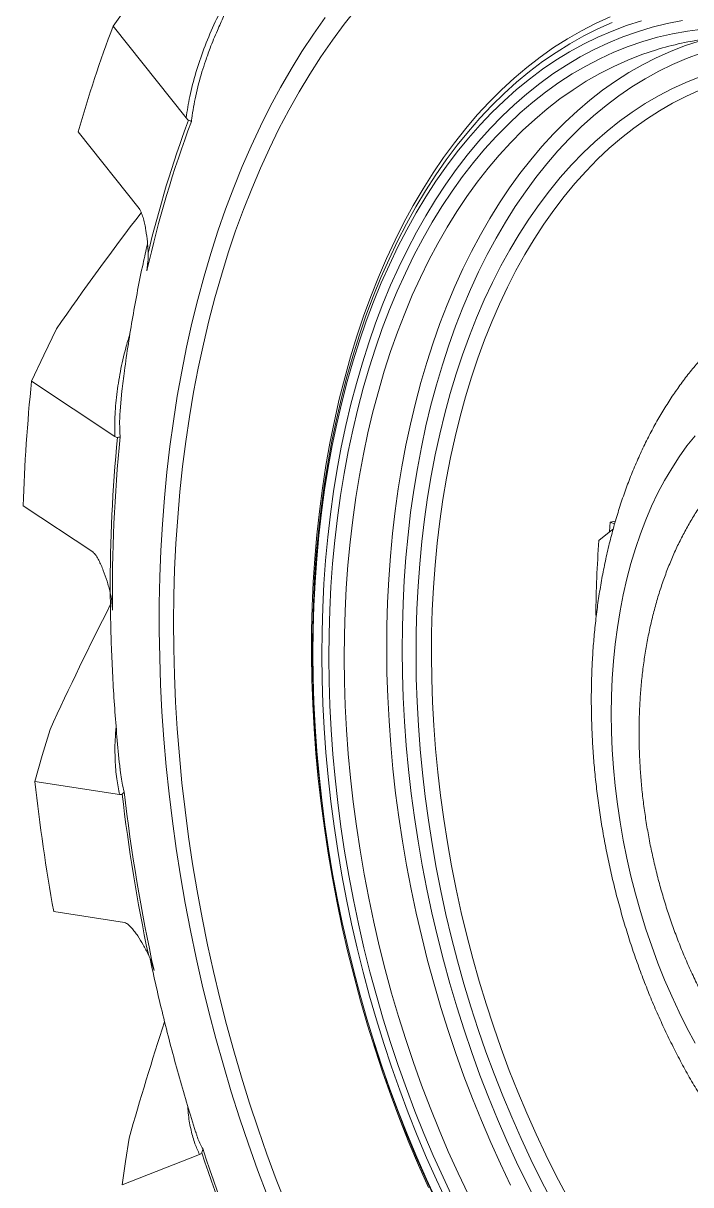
# Model space of a CAD drawing. Header units: millimetres. Extents: x -1041 to 1726, y -447 to 1705.
# Drawn here: x -1041.3 to -755.3, y 264.6 to 762.1 of the extents above; entities that cross this region are included whole.
import ezdxf

# ---------------------------------------------------------------- set-up
doc = ezdxf.new("R2010")
doc.units = ezdxf.units.MM

msp = doc.modelspace()

# ---------------------------------------------------------------- linework, layer by layer
at = {"color": 7, "linetype": 'Continuous', "lineweight": 15}
for p, q in [((-971.53, 721.58), (-1002.76, 760.88)), ((-991.65, 682.76), (-1017.7, 715.59)), ((-1002.03, 585.1), (-1037.74, 608.74)), ((-999.06, 604.5), (-999.77, 596.12)), ((-1011.51, 535.65), (-1041.31, 555.43)), ((-789.81, 548.39), (-787.58, 548.85)), ((-999.85, 443.59), (-999.77, 442.62)), ((-1000, 431.73), (-1036.37, 437.32)), ((-997.88, 376.88), (-1028.25, 381.61)), ((-967.31, 286.88), (-967.49, 287.42)), ((-967.38, 287.34), (-967.25, 286.88)), ((-965.75, 277.59), (-998.94, 264.6))]:
    msp.add_line(p, q, dxfattribs=at)
at = {"color": 8, "linetype": 'Continuous', "lineweight": 15}
msp.add_line((-988.32, 656.14), (-987.88, 660.11), dxfattribs=at)
at = {"color": 144, "linetype": 'Continuous', "lineweight": 0}
for p, q in [((-789.81, 548.39), (-790.16, 544.4)), ((-789.81, 548.39), (-787.93, 547.64)), ((-795.77, 508.3), (-795.96, 508.64))]:
    msp.add_line(p, q, dxfattribs=at)
at = {"color": 7, "linetype": 'Continuous', "lineweight": 15, "flags": 128}
for points in [[(-987.78, 781.51), (-995.34, 771.23), (-1002.76, 760.88)], [(-898.51, 768.27), (-903.74, 761.69), (-908.82, 754.84), (-913.73, 747.73), (-918.49, 740.37), (-923.07, 732.77), (-927.49, 724.92), (-931.74, 716.84), (-935.82, 708.53), (-939.71, 700), (-943.42, 691.26), (-946.95, 682.3), (-950.3, 673.15), (-953.45, 663.8), (-956.42, 654.27), (-959.19, 644.56), (-961.76, 634.68), (-964.14, 624.63), (-966.32, 614.43), (-968.29, 604.08), (-970.07, 593.59), (-971.64, 582.97), (-973.01, 572.22), (-974.18, 561.36), (-975.13, 550.39), (-975.88, 539.33), (-976.43, 528.17), (-976.76, 516.94), (-976.89, 505.63), (-976.81, 494.25), (-976.52, 482.82), (-976.03, 471.35), (-975.33, 459.84), (-974.42, 448.29), (-973.3, 436.73), (-971.99, 425.16), (-970.46, 413.58), (-968.74, 402.01), (-966.81, 390.45), (-964.69, 378.92), (-962.36, 367.42), (-959.84, 355.97), (-957.13, 344.56), (-954.22, 333.21), (-951.12, 321.93), (-947.83, 310.72), (-944.36, 299.6), (-940.71, 288.58), (-936.88, 277.65), (-932.87, 266.84), (-928.68, 256.14)], [(-911.97, 764.6), (-917, 757.47), (-921.87, 750.08), (-926.57, 742.44), (-931.11, 734.55), (-935.47, 726.43), (-939.66, 718.08), (-943.67, 709.51), (-947.5, 700.71), (-951.14, 691.71), (-954.6, 682.5), (-957.87, 673.09), (-960.95, 663.49), (-963.84, 653.72), (-966.53, 643.76), (-969.02, 633.64), (-971.31, 623.36), (-973.41, 612.93), (-975.3, 602.35), (-976.98, 591.64), (-978.46, 580.8), (-979.74, 569.84), (-980.81, 558.77), (-981.67, 547.59), (-982.32, 536.32), (-982.77, 524.97), (-983, 513.54), (-983.03, 502.04), (-982.85, 490.48), (-982.46, 478.86), (-981.86, 467.21), (-981.06, 455.52), (-980.04, 443.8), (-978.82, 432.07), (-977.4, 420.33), (-975.77, 408.6), (-973.94, 396.87), (-971.91, 385.16), (-969.67, 373.48), (-967.24, 361.83), (-964.61, 350.23), (-961.79, 338.69), (-958.77, 327.2), (-955.57, 315.79), (-952.17, 304.46), (-948.59, 293.21), (-944.83, 282.06), (-940.89, 271.01), (-936.77, 260.08)], [(-916.97, 513.96), (-916.46, 524.15), (-915.74, 534.25), (-914.82, 544.25), (-913.68, 554.14), (-912.35, 563.91), (-910.81, 573.56), (-909.06, 583.07), (-907.12, 592.43), (-904.97, 601.64), (-902.63, 610.68), (-900.1, 619.55), (-897.37, 628.25), (-894.45, 636.75), (-891.34, 645.07), (-888.04, 653.17), (-884.57, 661.07), (-880.91, 668.75), (-877.08, 676.2), (-873.08, 683.42), (-868.9, 690.4), (-864.56, 697.14), (-860.06, 703.62), (-855.4, 709.84), (-850.59, 715.8), (-845.63, 721.49), (-840.53, 726.9), (-835.29, 732.03), (-829.91, 736.88), (-824.4, 741.43), (-818.77, 745.69), (-813.02, 749.65), (-807.15, 753.31), (-801.17, 756.66), (-795.09, 759.7), (-788.92, 762.42)], [(-916.79, 512.55), (-916.28, 522.68), (-915.56, 532.72), (-914.64, 542.67), (-913.51, 552.5), (-912.17, 562.21), (-910.64, 571.79), (-908.9, 581.24), (-906.96, 590.54), (-904.82, 599.69), (-902.48, 608.68), (-899.95, 617.49), (-897.22, 626.12), (-894.31, 634.57), (-891.21, 642.82), (-887.92, 650.86), (-884.45, 658.7), (-880.8, 666.31), (-876.97, 673.7), (-872.98, 680.86), (-868.81, 687.78), (-864.48, 694.45), (-859.99, 700.86), (-855.34, 707.02), (-850.54, 712.91), (-845.59, 718.54), (-840.5, 723.88), (-835.27, 728.95), (-829.91, 733.72), (-824.41, 738.21), (-818.8, 742.4), (-813.06, 746.29), (-807.21, 749.88), (-801.25, 753.16), (-795.19, 756.13), (-789.03, 758.78), (-782.79, 761.12), (-776.45, 763.14)], [(-912.96, 511.89), (-912.45, 522.02), (-911.73, 532.05), (-910.8, 541.97), (-909.66, 551.79), (-908.32, 561.49), (-906.78, 571.06), (-905.02, 580.49), (-903.07, 589.77), (-900.92, 598.89), (-898.56, 607.85), (-896.01, 616.64), (-893.27, 625.24), (-890.33, 633.65), (-887.21, 641.87), (-883.89, 649.87), (-880.4, 657.67), (-876.72, 665.24), (-872.87, 672.58), (-868.85, 679.69), (-864.66, 686.55), (-860.3, 693.16), (-855.78, 699.51), (-851.1, 705.61), (-846.27, 711.43), (-841.29, 716.98), (-836.17, 722.25), (-830.9, 727.23), (-825.51, 731.92), (-819.98, 736.32), (-814.34, 740.42), (-808.57, 744.22), (-802.69, 747.7), (-796.71, 750.88), (-790.62, 753.74), (-784.44, 756.28), (-778.16, 758.51), (-771.81, 760.41), (-765.37, 761.99), (-758.87, 763.24)], [(-909.99, 510.7), (-909.49, 520.73), (-908.77, 530.67), (-907.85, 540.51), (-906.72, 550.24), (-905.38, 559.85), (-903.84, 569.33), (-902.1, 578.68), (-900.16, 587.87), (-898.01, 596.91), (-895.67, 605.78), (-893.13, 614.48), (-890.4, 623), (-887.48, 631.33), (-884.36, 639.45), (-881.07, 647.38), (-877.59, 655.08), (-873.93, 662.57), (-870.1, 669.83), (-866.09, 676.85), (-861.92, 683.62), (-857.58, 690.15), (-853.08, 696.42), (-848.43, 702.43), (-843.62, 708.17), (-838.67, 713.64), (-833.57, 718.82), (-828.34, 723.72), (-822.97, 728.34), (-817.48, 732.65), (-811.86, 736.67), (-806.13, 740.38), (-800.28, 743.79), (-794.33, 746.89), (-788.28, 749.67), (-782.14, 752.14), (-775.91, 754.28), (-769.59, 756.11), (-763.2, 757.61), (-756.74, 758.79), (-750.21, 759.64)], [(-1027.04, 631.22), (-1032.46, 619.99), (-1037.74, 608.74)], [(-753.43, 325.24), (-756.93, 331.78), (-760.29, 338.49), (-763.48, 345.35), (-766.51, 352.36), (-769.37, 359.5), (-772.05, 366.77), (-774.55, 374.14), (-776.87, 381.61), (-779, 389.16), (-780.94, 396.78), (-782.69, 404.45), (-784.24, 412.17), (-785.59, 419.92), (-786.73, 427.69), (-787.67, 435.46), (-788.4, 443.22), (-788.93, 450.95), (-789.24, 458.65), (-789.35, 466.3), (-789.24, 473.88), (-788.93, 481.39), (-788.41, 488.81), (-787.68, 496.12), (-786.74, 503.32), (-785.6, 510.39), (-784.26, 517.32), (-782.71, 524.1), (-780.96, 530.71), (-779.02, 537.15), (-776.89, 543.4), (-774.57, 549.45), (-772.06, 555.3), (-769.37, 560.92), (-766.51, 566.32), (-763.48, 571.47), (-760.28, 576.38), (-756.92, 581.04), (-753.4, 585.43)], [(-794.64, 540.53), (-788.83, 545.23), (-788.38, 545.61)], [(-864.25, 257.66), (-868.57, 266.96), (-872.73, 276.41), (-876.73, 285.99), (-880.55, 295.7), (-884.2, 305.52), (-887.67, 315.46), (-890.97, 325.5), (-894.07, 335.63), (-897, 345.84), (-899.73, 356.12), (-902.27, 366.47), (-904.62, 376.87), (-906.78, 387.32), (-908.73, 397.8), (-910.49, 408.3), (-912.04, 418.82), (-913.39, 429.34), (-914.54, 439.86), (-915.48, 450.37), (-916.22, 460.85), (-916.75, 471.29), (-917.07, 481.7), (-917.18, 492.05), (-917.09, 502.33), (-916.79, 512.55)], [(-859.9, 257.51), (-864.26, 266.76), (-868.46, 276.16), (-872.49, 285.7), (-876.34, 295.37), (-880.02, 305.17), (-883.53, 315.07), (-886.85, 325.08), (-889.99, 335.19), (-892.94, 345.38), (-895.7, 355.64), (-898.27, 365.97), (-900.64, 376.35), (-902.82, 386.78), (-904.79, 397.25), (-906.57, 407.74), (-908.14, 418.25), (-909.5, 428.76), (-910.66, 439.27), (-911.62, 449.76), (-912.36, 460.24), (-912.9, 470.67), (-913.23, 481.07), (-913.35, 491.41), (-913.26, 501.69), (-912.96, 511.89)], [(-857.11, 258.64), (-861.45, 267.8), (-865.63, 277.1), (-869.64, 286.54), (-873.49, 296.12), (-877.15, 305.81), (-880.65, 315.62), (-883.96, 325.54), (-887.08, 335.55), (-890.02, 345.64), (-892.77, 355.81), (-895.33, 366.05), (-897.7, 376.34), (-899.87, 386.67), (-901.84, 397.04), (-903.61, 407.44), (-905.17, 417.86), (-906.54, 428.28), (-907.7, 438.7), (-908.65, 449.1), (-909.39, 459.48), (-909.93, 469.83), (-910.26, 480.14), (-910.38, 490.39), (-910.29, 500.58), (-909.99, 510.7)], [(-1029.81, 459.57), (-1033.16, 448.42), (-1036.37, 437.32)], [(-864.41, 257.49), (-868.74, 266.86), (-872.91, 276.37), (-876.91, 286.02), (-880.73, 295.8), (-884.39, 305.69), (-887.86, 315.7), (-890.91, 325.01)], [(-995.97, 284.54), (-997.51, 274.52), (-998.94, 264.6)]]:
    msp.add_lwpolyline(points, dxfattribs=at)
at = {"color": 8, "linetype": 'Continuous', "lineweight": 15, "flags": 128}
for points in [[(-789.87, 764.86), (-796.07, 762.04), (-802.18, 758.89), (-808.18, 755.44), (-814.06, 751.67), (-819.84, 747.6), (-825.48, 743.23), (-831.01, 738.57), (-836.39, 733.61), (-841.65, 728.36), (-846.76, 722.83), (-851.72, 717.03), (-856.53, 710.95), (-861.19, 704.61), (-865.69, 698.01), (-870.02, 691.16), (-874.19, 684.06), (-878.18, 676.72), (-882, 669.15), (-885.64, 661.35), (-889.1, 653.33), (-892.38, 645.11), (-895.46, 636.68), (-898.36, 628.05), (-901.06, 619.24), (-903.57, 610.25), (-905.88, 601.09), (-907.99, 591.76), (-909.9, 582.29), (-911.61, 572.67), (-913.11, 562.91), (-914.41, 553.02), (-915.5, 543.02), (-916.38, 532.91), (-917.05, 522.71), (-917.51, 512.41), (-917.77, 502.03), (-917.81, 491.58), (-917.65, 481.07), (-917.27, 470.51), (-916.69, 459.91), (-915.9, 449.28), (-914.89, 438.62), (-913.69, 427.95), (-912.27, 417.28), (-910.66, 406.62), (-908.84, 395.97), (-906.82, 385.35), (-904.6, 374.77), (-902.18, 364.23), (-899.56, 353.75), (-896.76, 343.33), (-893.76, 332.99), (-890.58, 322.73), (-887.21, 312.57), (-883.66, 302.51), (-879.93, 292.56), (-876.03, 282.73), (-871.96, 273.04), (-867.72, 263.48)], [(-885.19, 514.03), (-884.69, 523.97), (-883.97, 533.81), (-883.05, 543.56), (-881.93, 553.2), (-880.6, 562.72), (-879.06, 572.1), (-877.33, 581.35), (-875.39, 590.46), (-873.25, 599.4), (-870.92, 608.18), (-868.39, 616.79), (-865.67, 625.22), (-862.76, 633.46), (-859.66, 641.49), (-856.38, 649.33), (-852.91, 656.94), (-849.27, 664.34), (-845.45, 671.51), (-841.46, 678.44), (-837.31, 685.13), (-832.99, 691.57), (-828.51, 697.76), (-823.88, 703.68), (-819.09, 709.33), (-814.16, 714.71), (-809.09, 719.81), (-803.89, 724.63), (-798.55, 729.16), (-793.08, 733.39), (-787.5, 737.33), (-781.8, 740.96), (-775.98, 744.29), (-770.07, 747.3), (-764.05, 750.01), (-757.95, 752.4), (-751.75, 754.47)], [(-903.39, 510.25), (-902.88, 520.2), (-902.17, 530.05), (-901.25, 539.8), (-900.13, 549.44), (-898.8, 558.96), (-897.27, 568.36), (-895.53, 577.61), (-893.6, 586.72), (-891.46, 595.67), (-889.13, 604.45), (-886.6, 613.06), (-883.89, 621.49), (-880.98, 629.73), (-877.88, 637.77), (-874.6, 645.61), (-871.14, 653.23), (-867.49, 660.63), (-863.68, 667.8), (-859.69, 674.73), (-855.54, 681.43), (-851.22, 687.87), (-846.75, 694.06), (-842.11, 699.98), (-837.33, 705.64), (-832.41, 711.02), (-827.34, 716.12), (-822.13, 720.94), (-816.79, 725.47), (-811.33, 729.7), (-805.75, 733.64), (-800.05, 737.27), (-794.24, 740.6), (-788.32, 743.62), (-782.31, 746.32), (-776.2, 748.71), (-770.01, 750.78), (-768.8, 751.15)], [(-878.59, 513.58), (-878.08, 523.48), (-877.37, 533.29), (-876.45, 542.99), (-875.32, 552.59), (-873.98, 562.06), (-872.44, 571.4), (-870.7, 580.6), (-868.75, 589.66), (-866.61, 598.55), (-864.26, 607.28), (-861.73, 615.83), (-858.99, 624.2), (-856.07, 632.38), (-852.96, 640.36), (-849.66, 648.13), (-846.18, 655.68), (-842.52, 663.01), (-838.69, 670.1), (-834.68, 676.96), (-830.51, 683.57), (-826.18, 689.93), (-821.68, 696.04), (-817.03, 701.87), (-812.23, 707.44), (-807.29, 712.73), (-802.2, 717.73), (-796.98, 722.45), (-791.62, 726.88), (-786.15, 731.01), (-780.55, 734.84), (-774.83, 738.36), (-769.01, 741.58), (-763.09, 744.48), (-757.06, 747.06), (-750.95, 749.33)], [(-872.65, 511.19), (-872.15, 520.96), (-871.44, 530.63), (-870.52, 540.2), (-869.4, 549.65), (-868.07, 558.99), (-866.53, 568.19), (-864.79, 577.26), (-862.85, 586.17), (-860.7, 594.93), (-858.36, 603.51), (-855.82, 611.92), (-853.09, 620.14), (-850.17, 628.17), (-847.06, 636), (-843.77, 643.61), (-840.29, 651.01), (-836.64, 658.18), (-832.81, 665.12), (-828.81, 671.81), (-824.65, 678.26), (-820.32, 684.46), (-815.83, 690.39), (-811.19, 696.05), (-806.4, 701.44), (-801.47, 706.55), (-796.4, 711.38), (-791.19, 715.92), (-785.86, 720.16), (-780.4, 724.1), (-774.83, 727.74), (-769.14, 731.07), (-763.35, 734.09), (-757.45, 736.79), (-751.46, 739.18)], [(-866.05, 510.75), (-865.55, 520.42), (-864.85, 530), (-863.93, 539.47), (-862.81, 548.84), (-861.49, 558.08), (-859.96, 567.19), (-858.23, 576.16), (-856.3, 584.98), (-854.16, 593.65), (-851.83, 602.14), (-849.31, 610.46), (-846.59, 618.59), (-843.68, 626.53), (-840.59, 634.27), (-837.31, 641.79), (-833.86, 649.1), (-830.22, 656.18), (-826.41, 663.03), (-822.44, 669.64), (-818.29, 676), (-813.99, 682.1), (-809.53, 687.95), (-804.92, 693.52), (-800.16, 698.83), (-795.25, 703.85), (-790.21, 708.59), (-785.04, 713.05), (-779.73, 717.2), (-774.31, 721.06), (-768.77, 724.62), (-763.12, 727.87), (-757.37, 730.81), (-751.51, 733.43)], [(-832.53, 264.47), (-836.85, 273.52), (-841.01, 282.72), (-845, 292.06), (-848.83, 301.53), (-852.48, 311.12), (-855.96, 320.83), (-859.25, 330.64), (-862.37, 340.55), (-865.3, 350.54), (-868.04, 360.61), (-870.59, 370.74), (-872.94, 380.93), (-875.1, 391.17), (-877.07, 401.44), (-878.83, 411.74), (-880.39, 422.06), (-881.75, 432.38), (-882.9, 442.7), (-883.85, 453.01), (-884.59, 463.29), (-885.13, 473.54), (-885.46, 483.75), (-885.58, 493.91), (-885.49, 504), (-885.19, 514.03)], [(-821.06, 256.51), (-825.56, 265.32), (-829.91, 274.29), (-834.09, 283.41), (-838.1, 292.68), (-841.95, 302.08), (-845.63, 311.61), (-849.12, 321.26), (-852.44, 331.01), (-855.58, 340.86), (-858.52, 350.8), (-861.28, 360.81), (-863.85, 370.9), (-866.22, 381.04), (-868.4, 391.23), (-870.38, 401.45), (-872.15, 411.71), (-873.73, 421.98), (-875.1, 432.26), (-876.26, 442.54), (-877.22, 452.81), (-877.97, 463.05), (-878.51, 473.26), (-878.84, 483.43), (-878.97, 493.55), (-878.88, 503.6), (-878.59, 513.58)], [(-850.7, 260.58), (-855.02, 269.63), (-859.18, 278.84), (-863.17, 288.18), (-867, 297.65), (-870.65, 307.25), (-874.13, 316.96), (-877.43, 326.78), (-880.54, 336.69), (-883.47, 346.69), (-886.21, 356.76), (-888.76, 366.9), (-891.12, 377.1), (-893.28, 387.34), (-895.25, 397.62), (-897.01, 407.92), (-898.57, 418.24), (-899.93, 428.57), (-901.09, 438.9), (-902.04, 449.21), (-902.78, 459.5), (-903.32, 469.75), (-903.65, 479.97), (-903.77, 490.13), (-903.68, 500.23), (-903.39, 510.25)], [(-814.97, 258.03), (-819.47, 266.65), (-823.81, 275.44), (-828, 284.39), (-832.02, 293.49), (-835.87, 302.72), (-839.55, 312.09), (-843.05, 321.57), (-846.37, 331.16), (-849.52, 340.85), (-852.47, 350.64), (-855.24, 360.5), (-857.81, 370.44), (-860.2, 380.43), (-862.38, 390.47), (-864.37, 400.56), (-866.15, 410.67), (-867.73, 420.81), (-869.11, 430.95), (-870.28, 441.09), (-871.25, 451.22), (-872, 461.33), (-872.55, 471.41), (-872.89, 481.44), (-873.02, 491.42), (-872.94, 501.34), (-872.65, 511.19)], [(-808.61, 260.18), (-813.08, 268.7), (-817.4, 277.39), (-821.57, 286.23), (-825.57, 295.22), (-829.4, 304.35), (-833.06, 313.61), (-836.55, 322.99), (-839.86, 332.48), (-842.99, 342.07), (-845.93, 351.76), (-848.69, 361.52), (-851.25, 371.35), (-853.63, 381.25), (-855.8, 391.19), (-857.78, 401.18), (-859.56, 411.19), (-861.13, 421.23), (-862.51, 431.27), (-863.68, 441.32), (-864.64, 451.35), (-865.39, 461.36), (-865.94, 471.34), (-866.28, 481.28), (-866.41, 491.17), (-866.33, 501), (-866.05, 510.75)]]:
    msp.add_lwpolyline(points, dxfattribs=at)
at = {"color": 7, "linetype": 'Continuous', "lineweight": 15}
for centre, radius, start, end in [((-511.63, 573.76), 525.57, 159.1424, 164.3442), ((-732.54, 628.5), 127.89, 96.4591, 106.4738), ((-515.01, 549.73), 485.12, 159.4525, 167.329), ((-517.1, 551.67), 483.82, 159.5577, 166.6192), ((-66.37, -31.21), 1166.92, 142.38787, 145.41171), ((-297.77, 532.43), 743.89, 174.11223, 178.22821), ((-329, 519.24), 675.08, 174.43393, 180.07669), ((-328.48, 518.44), 674.61, 174.34363, 180.65176), ((195.28, -99.79), 1346.75, 152.93671, 155.45923), ((-382.25, 493.65), 535.1, 177.8251, 186.8365), ((-168.51, 535.33), 873.37, 186.44335, 190.13732), ((-227.12, 522.67), 776.17, 186.6369, 192.37648), ((-224.67, 523.22), 779.62, 186.72523, 191.84655), ((407.92, -116.21), 1459.98, 162.02508, 164.06826), ((-268.47, 508.88), 732.59, 198.19845, 204.16561), ((-263.55, 510.22), 738.63, 198.29683, 203.60764)]:
    msp.add_arc(centre, radius, start, end, dxfattribs=at)
at = {"color": 144, "linetype": 'Continuous', "lineweight": 0}
msp.add_arc((-355.58, 506.3), 440.39, 175.5424, 179.6966, dxfattribs=at)
at = {"color": 7, "linetype": 'Continuous', "lineweight": 15}
for points, knots in [([(-939.26, 796.87), (-939.91, 795.73), (-942.28, 791.58), (-946.17, 784.2), (-950.93, 774.72), (-954.92, 766.32), (-957.25, 761.02), (-958.13, 759.01)], [0, 0, 0, 0, 0.093715, 0.343998, 0.594948, 0.846475, 1, 1, 1, 1]), ([(-958.1, 759), (-959.2, 756.51), (-961.11, 752.18), (-962.57, 747.71), (-963.18, 745.82)], [0, 0, 0, 0, 0.576362, 1, 1, 1, 1]), ([(-970.46, 720.66), (-970.65, 720.74), (-970.83, 720.87), (-971.19, 721.18), (-971.36, 721.37), (-971.53, 721.58)], [0, 0, 0, 0, 0.5, 0.5, 1, 1, 1, 1]), ([(-970.46, 720.66), (-970.16, 720.53), (-969.91, 720.42), (-969.61, 720.25), (-969.53, 720.2), (-969.41, 720.12), (-969.38, 720.1), (-969.32, 720.05), (-969.29, 720.02), (-969.27, 720)], [0, 0, 0, 0, 0.5, 0.5, 0.75, 0.75, 0.875, 0.875, 1, 1, 1, 1]), ([(-991.65, 682.76), (-991.42, 682.47), (-991.23, 682.14), (-990.88, 681.43), (-990.71, 681.05), (-990.42, 680.29), (-990.29, 679.9), (-990.04, 679.12), (-989.92, 678.72), (-989.59, 677.52), (-989.4, 676.7), (-989.06, 675.07), (-988.91, 674.25), (-988.49, 671.8), (-988.28, 670.17), (-988.03, 667.72), (-987.96, 666.9), (-987.85, 665.27), (-987.81, 664.46), (-987.79, 663.64)], [0, 0, 0, 0, 0.0625, 0.0625, 0.125, 0.125, 0.1875, 0.1875, 0.25, 0.25, 0.375, 0.375, 0.5, 0.5, 0.75, 0.75, 0.875, 0.875, 1, 1, 1, 1]), ([(-988.09, 667.51), (-988.72, 664.72), (-990.21, 658.21), (-992.31, 647.82), (-994.42, 636.38), (-996.3, 624.84), (-997.86, 614.21), (-998.7, 607.4), (-999.05, 604.5)], [0, 0, 0, 0, 0.136244, 0.318605, 0.500878, 0.68305, 0.865109, 1, 1, 1, 1]), ([(-987.79, 663.64), (-987.76, 662.39), (-987.8, 661.14), (-987.94, 659.26), (-987.99, 658.64), (-988.1, 657.7), (-988.14, 657.39), (-988.22, 656.77), (-988.27, 656.45), (-988.32, 656.14)], [0, 0, 0, 0, 0.5, 0.5, 0.75, 0.75, 0.875, 0.875, 1, 1, 1, 1]), ([(-744.45, 625.14), (-744.63, 624.96), (-746.31, 623.37), (-749.34, 620.12), (-753.52, 615.37), (-757.53, 610.35), (-761.38, 605.09), (-765.07, 599.59), (-768.58, 593.86), (-771.91, 587.91), (-775.05, 581.75), (-778.01, 575.39), (-780.76, 568.84), (-783.32, 562.11), (-785.68, 555.21), (-787.83, 548.16), (-789.78, 540.97), (-791.52, 533.64), (-793.05, 526.2), (-794.37, 518.64), (-795.49, 510.99), (-796.39, 503.24), (-797.09, 495.42), (-797.58, 487.53), (-797.87, 479.58), (-797.95, 471.58), (-797.82, 463.54), (-797.49, 455.47), (-796.96, 447.37), (-796.23, 439.27), (-795.3, 431.17), (-794.18, 423.07), (-792.85, 414.99), (-791.34, 406.94), (-789.63, 398.93), (-787.73, 390.96), (-785.64, 383.05), (-783.37, 375.2), (-780.92, 367.42), (-778.28, 359.73), (-775.46, 352.13), (-772.47, 344.63), (-769.31, 337.25), (-765.97, 329.98), (-762.47, 322.84), (-758.8, 315.84), (-754.97, 308.99), (-750.98, 302.29), (-746.83, 295.76), (-742.53, 289.41), (-738.09, 283.23), (-733.5, 277.25), (-728.76, 271.47), (-723.89, 265.91), (-718.89, 260.56), (-713.77, 255.45), (-708.53, 250.58), (-703.17, 245.95), (-697.71, 241.59), (-692.16, 237.5), (-686.52, 233.69), (-680.8, 230.17), (-675.02, 226.93), (-669.31, 224.06), (-665.07, 222.15), (-662.78, 221.2), (-662.34, 221.02)], [0, 0, 0, 0, 0.001864, 0.017173, 0.032602, 0.048147, 0.063803, 0.079563, 0.095416, 0.111352, 0.127358, 0.143423, 0.159535, 0.175681, 0.191852, 0.208039, 0.224233, 0.240427, 0.256615, 0.272794, 0.288961, 0.305115, 0.321253, 0.337376, 0.353484, 0.369578, 0.385657, 0.401724, 0.41778, 0.433825, 0.449863, 0.465895, 0.481922, 0.497946, 0.51397, 0.529995, 0.546022, 0.562054, 0.578093, 0.594141, 0.610198, 0.626269, 0.642353, 0.658452, 0.674569, 0.690704, 0.706857, 0.723031, 0.739225, 0.755438, 0.771669, 0.787917, 0.804179, 0.820451, 0.836727, 0.852999, 0.869259, 0.885496, 0.9017, 0.917858, 0.933958, 0.949985, 0.965926, 0.98177, 0.996494, 1, 1, 1, 1]), ([(-1000.9, 584.72), (-1001.09, 584.7), (-1001.27, 584.74), (-1001.65, 584.87), (-1001.85, 584.98), (-1002.03, 585.1)], [0, 0, 0, 0, 0.5, 0.5, 1, 1, 1, 1]), ([(-1000.9, 584.72), (-1000.61, 584.74), (-1000.38, 584.78), (-1000.1, 584.83), (-1000.02, 584.85), (-999.92, 584.88), (-999.89, 584.89), (-999.84, 584.91), (-999.82, 584.92), (-999.8, 584.93)], [0, 0, 0, 0, 0.5, 0.5, 0.75, 0.75, 0.875, 0.875, 1, 1, 1, 1]), ([(-739.77, 569.76), (-740.94, 568.49), (-743.36, 565.86), (-746.81, 561.58), (-750.19, 556.98), (-753.4, 552.14), (-756.43, 547.07), (-759.27, 541.78), (-761.93, 536.29), (-764.38, 530.6), (-766.63, 524.73), (-768.67, 518.69), (-770.51, 512.5), (-772.13, 506.17), (-773.54, 499.72), (-774.73, 493.16), (-775.71, 486.5), (-776.47, 479.75), (-777.03, 472.93), (-777.37, 466.04), (-777.5, 459.11), (-777.42, 452.14), (-777.13, 445.14), (-776.64, 438.12), (-775.95, 431.1), (-775.05, 424.08), (-773.95, 417.08), (-772.66, 410.1), (-771.17, 403.16), (-769.48, 396.27), (-767.6, 389.43), (-765.54, 382.67), (-763.29, 375.99), (-760.86, 369.39), (-758.24, 362.9), (-755.45, 356.52), (-752.48, 350.26), (-749.34, 344.13), (-746.03, 338.14), (-742.55, 332.31), (-738.91, 326.64), (-735.11, 321.15), (-731.15, 315.85), (-727.05, 310.74), (-722.79, 305.84), (-718.4, 301.16), (-713.87, 296.72), (-709.22, 292.52), (-704.45, 288.58), (-699.58, 284.92), (-694.62, 281.53), (-689.57, 278.44), (-684.45, 275.64), (-679.91, 273.44), (-677.06, 272.24), (-675.96, 271.78)], [0, 0, 0, 0, 0.016871, 0.035065, 0.053433, 0.071967, 0.090652, 0.109471, 0.128403, 0.147428, 0.166523, 0.18567, 0.204849, 0.224046, 0.243244, 0.262433, 0.281607, 0.300761, 0.319893, 0.339001, 0.358085, 0.377147, 0.396188, 0.415211, 0.434219, 0.453214, 0.472202, 0.491184, 0.510166, 0.52915, 0.54814, 0.56714, 0.586153, 0.605183, 0.624234, 0.643309, 0.662412, 0.681545, 0.70071, 0.719908, 0.739139, 0.758402, 0.777695, 0.797012, 0.816346, 0.835685, 0.855014, 0.874313, 0.893565, 0.912746, 0.931832, 0.950799, 0.969624, 0.988289, 1, 1, 1, 1]), ([(-1011.51, 535.65), (-1011.25, 535.48), (-1011.01, 535.24), (-1010.55, 534.71), (-1010.32, 534.41), (-1009.9, 533.79), (-1009.71, 533.46), (-1009.32, 532.8), (-1009.14, 532.46), (-1008.6, 531.42), (-1008.26, 530.69), (-1007.61, 529.22), (-1007.3, 528.47), (-1006.42, 526.21), (-1005.89, 524.67), (-1005.15, 522.33), (-1004.92, 521.54), (-1004.48, 519.95), (-1004.27, 519.15), (-1004.08, 518.34)], [0, 0, 0, 0, 0.0625, 0.0625, 0.125, 0.125, 0.1875, 0.1875, 0.25, 0.25, 0.375, 0.375, 0.5, 0.5, 0.75, 0.75, 0.875, 0.875, 1, 1, 1, 1]), ([(-1004.08, 518.34), (-1003.79, 517.09), (-1003.57, 515.83), (-1003.31, 513.94), (-1003.24, 513.31), (-1003.15, 512.36), (-1003.13, 512.04), (-1003.08, 511.4), (-1003.06, 511.08), (-1003.04, 510.76)], [0, 0, 0, 0, 0.5, 0.5, 0.75, 0.75, 0.875, 0.875, 1, 1, 1, 1]), ([(-1003.99, 517.84), (-1003.99, 517.74), (-1004, 513.6), (-1003.84, 505.38), (-1003.5, 493.17), (-1002.92, 480.93), (-1002.16, 468.67), (-1001.17, 456.4), (-1000.42, 448.04), (-999.94, 443.76), (-999.92, 443.58)], [0, 0, 0, 0, 0.003906, 0.16892, 0.333837, 0.498661, 0.663402, 0.828065, 0.99266, 1, 1, 1, 1]), ([(-999.82, 442.63), (-999.86, 442.96), (-999.93, 443.42), (-999.96, 443.91), (-999.97, 444.06)], [0, 0, 0, 0, 0.6999, 1, 1, 1, 1]), ([(-998.92, 431.92), (-998.67, 432.1), (-998.48, 432.27), (-998.27, 432.53), (-998.22, 432.62), (-998.15, 432.75), (-998.13, 432.79), (-998.11, 432.88), (-998.09, 432.92), (-998.09, 432.96)], [0, 0, 0, 0, 0.5, 0.5, 0.75, 0.75, 0.875, 0.875, 1, 1, 1, 1]), ([(-998.92, 431.92), (-999.08, 431.81), (-999.26, 431.75), (-999.62, 431.69), (-999.81, 431.7), (-1000, 431.73)], [0, 0, 0, 0, 0.5, 0.5, 1, 1, 1, 1]), ([(-997.88, 376.88), (-997.61, 376.84), (-997.35, 376.72), (-996.83, 376.42), (-996.57, 376.23), (-996.07, 375.82), (-995.83, 375.59), (-995.35, 375.12), (-995.11, 374.87), (-994.42, 374.09), (-993.97, 373.53), (-993.08, 372.37), (-992.66, 371.78), (-991.41, 369.94), (-990.61, 368.66), (-989.47, 366.66), (-989.1, 365.98), (-988.37, 364.6), (-988.02, 363.9), (-987.68, 363.17)], [0, 0, 0, 0, 0.0625, 0.0625, 0.125, 0.125, 0.1875, 0.1875, 0.25, 0.25, 0.375, 0.375, 0.5, 0.5, 0.75, 0.75, 0.875, 0.875, 1, 1, 1, 1]), ([(-987.68, 363.17), (-987.16, 362.06), (-986.71, 360.93), (-986.11, 359.21), (-985.92, 358.64), (-985.65, 357.77), (-985.57, 357.48), (-985.41, 356.9), (-985.33, 356.6), (-985.25, 356.31)], [0, 0, 0, 0, 0.5, 0.5, 0.75, 0.75, 0.875, 0.875, 1, 1, 1, 1]), ([(-986.93, 361.31), (-986.74, 360.39), (-985.71, 355.42), (-983.66, 346.44), (-980.77, 334.38), (-977.68, 322.38), (-974.41, 310.43), (-971.02, 298.74), (-968.62, 291.06), (-967.45, 287.32)], [0, 0, 0, 0, 0.036728, 0.198486, 0.360255, 0.522043, 0.68386, 0.845715, 1, 1, 1, 1]), ([(-964.84, 278.34), (-964.66, 278.64), (-964.54, 278.94), (-964.43, 279.38), (-964.41, 279.53), (-964.4, 279.74), (-964.4, 279.81), (-964.4, 279.95), (-964.41, 280.02), (-964.42, 280.09)], [0, 0, 0, 0, 0.5, 0.5, 0.75, 0.75, 0.875, 0.875, 1, 1, 1, 1]), ([(-964.84, 278.34), (-964.96, 278.14), (-965.1, 277.99), (-965.41, 277.75), (-965.58, 277.66), (-965.75, 277.59)], [0, 0, 0, 0, 0.5, 0.5, 1, 1, 1, 1])]:
    msp.add_open_spline(points, degree=3, knots=knots, dxfattribs=at)
at = {"color": 8, "linetype": 'Continuous', "lineweight": 15}
for points, knots in [([(-971.53, 721.58), (-971.04, 724.62), (-970.01, 731.12), (-967.43, 741.02), (-963.97, 751.29), (-959.74, 761.45), (-954.97, 771.1), (-949.81, 780.14), (-945.58, 786.9), (-942.88, 790.65), (-942.14, 791.68)], [0, 0, 0, 0, 0.123226, 0.263715, 0.40423, 0.548423, 0.692633, 0.821705, 0.950901, 1, 1, 1, 1]), ([(-963.18, 745.82), (-963.71, 744.33), (-965.43, 739.45), (-967.45, 731.27), (-968.75, 724.13), (-969.21, 720.46), (-969.27, 720)], [0, 0, 0, 0, 0.176239, 0.577319, 0.946814, 1, 1, 1, 1]), ([(-1002.03, 585.1), (-1002.08, 587.86), (-1002.17, 593.76), (-1001.35, 603.08), (-999.76, 612.99), (-997.84, 621.68), (-996.19, 627.06), (-995.58, 629.05)], [0, 0, 0, 0, 0.194484, 0.416214, 0.637984, 0.86556, 1, 1, 1, 1]), ([(-999.77, 596.12), (-999.8, 595.75), (-1000.1, 592.37), (-999.99, 588.65), (-999.82, 585.35), (-999.8, 584.93)], [0, 0, 0, 0, 0.097595, 0.88645, 1, 1, 1, 1]), ([(-1000, 431.73), (-1000.45, 433.94), (-1001.4, 438.68), (-1002, 446.54), (-1002.08, 454.06), (-1001.67, 458.96), (-1001.5, 460.9)], [0, 0, 0, 0, 0.248538, 0.531896, 0.815306, 1, 1, 1, 1]), ([(-999.77, 442.62), (-999.73, 442.13), (-999.49, 439.08), (-998.82, 435.93), (-998.17, 433.29), (-998.09, 432.96)], [0, 0, 0, 0, 0.143946, 0.892283, 1, 1, 1, 1]), ([(-965.75, 277.59), (-966.44, 279.05), (-967.91, 282.19), (-969.46, 287.86), (-970.48, 293.29), (-970.74, 296.96), (-970.83, 298.28)], [0, 0, 0, 0, 0.255523, 0.546844, 0.838217, 1, 1, 1, 1]), ([(-967.25, 286.88), (-967.14, 286.46), (-966.5, 284.17), (-965.46, 282.01), (-964.53, 280.3), (-964.42, 280.09)], [0, 0, 0, 0, 0.165129, 0.894948, 1, 1, 1, 1])]:
    msp.add_open_spline(points, degree=3, knots=knots, dxfattribs=at)

doc.saveas('drawing.dxf')
